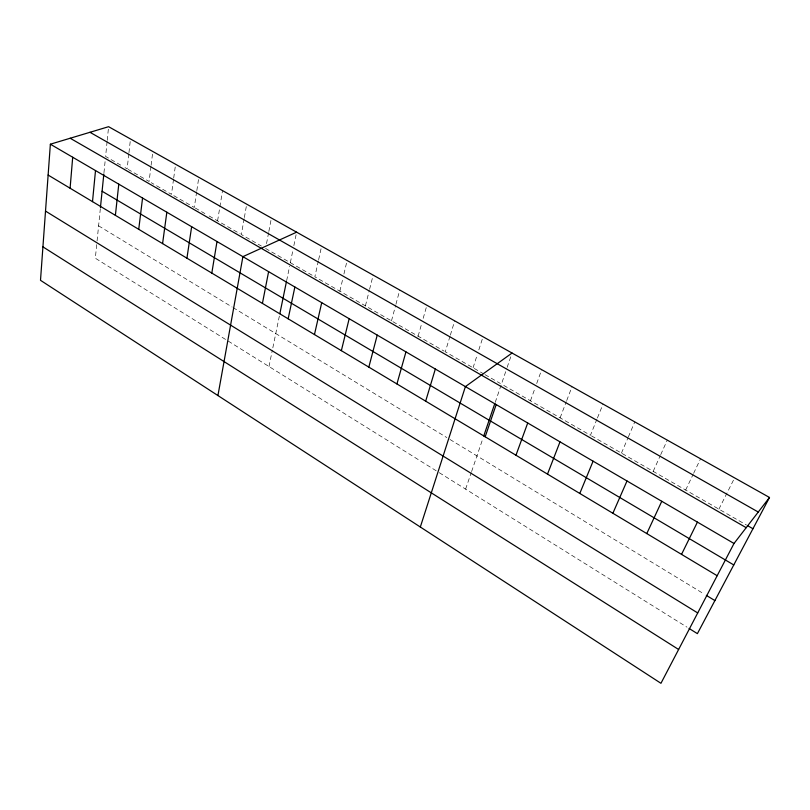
<?xml version="1.0" encoding="UTF-8"?>
<svg xmlns="http://www.w3.org/2000/svg" width="810" height="810" viewBox="0 0 810 810"><rect width="100%" height="100%" fill="white"/><g stroke="black" fill="none" stroke-linecap="round" stroke-linejoin="round"><path stroke-width="0.61" stroke-dasharray="4.05 3.04" d="M96.704 244.64L95.327 258.228L227.205 340.463M97.078 240.914L100.329 208.686M103.953 172.753L105.219 160.218M107.102 141.578L105.604 156.452L120.67 165.119M107.224 140.332L108.601 126.694M128.82 153.91L127.14 168.834L124.983 167.599M128.952 152.665L130.491 138.976M150.954 166.485L149.091 181.46L128.182 169.442M151.106 165.24L152.817 151.5M173.532 179.304L171.477 194.339L151.217 182.685M173.704 178.058L175.588 164.278M196.648 191.788L194.299 207.461L172.56 194.967M196.83 190.583L198.825 177.309M217.586 220.857L222.527 190.613M244.144 218.74L241.35 234.525L261.377 246.037M244.357 217.536L246.716 204.181M266.531 243.597L268.616 232.642M268.849 231.427L271.411 218.032M268.981 366.515L272.342 350.183M272.828 347.814L279.359 316.092M286.649 280.665L289.605 266.287M290.344 262.703L292.856 250.493M293.858 245.612L296.622 232.176M318.37 260.881L314.857 276.797L444.204 351.186M318.644 259.666L321.61 246.199M339.876 291.185L342.772 278.913M343.926 274.003L347.115 260.506M365.411 305.866L369.289 290.496M369.583 289.312L373.157 275.117M391.483 320.861L395.614 305.451M395.938 304.266L399.755 290.041M418.102 336.17L421.828 323.099M423.184 318.35L426.921 305.279M449.985 336.332L445.287 351.803L483.985 374.058M450.35 335.137L454.683 320.851M473.06 367.781L477.292 354.658M478.821 349.89L483.054 336.768M465.608 489.118L471.217 472.665M471.602 471.552L482.973 438.24M495.224 402.347L506.746 368.57M507.151 367.375L511.636 354.233M530.459 400.788L535.035 388.111M536.706 383.494L541.698 369.674M560.115 417.839L566.291 401.679M566.727 400.535L572.022 386.684M596.97 419.104L590.439 435.284L501.451 384.102M597.436 417.95L603.045 404.089M621.452 453.114L627.871 438.089M628.368 436.924L634.787 421.899M653.184 471.369L660.231 455.746M660.737 454.633L667.278 440.124M685.665 490.04L693.097 474.417M693.633 473.293L700.539 458.784M718.905 509.166L734.609 477.89M195.362 208.079L204.889 213.556M209.122 215.986L240.266 233.898M265.599 248.468L313.794 276.18M485.068 374.686L500.357 383.474M591.503 435.891L746.557 525.062M98.597 225.828L232.045 306.97M233.098 307.608L446.806 437.562M449.975 439.486L704.204 594.074M228.238 341.101L436.185 470.772M439.283 472.706L686.981 627.153"/><path stroke-width="1.21" d="M50.362 144.2L40.5 280.311L660.95 683.306L734.012 543.48L769.5 497.472L108.601 126.694L50.362 144.2L734.012 543.48M70.095 188.214L72.697 157.241M92.502 201.639L95.509 170.556M100.45 207.441L103.832 174.008M115.384 215.339L118.786 184.153M138.733 229.321L142.56 198.045M162.577 243.597L166.84 212.22M186.928 258.188L191.646 226.709M211.805 273.081L216.999 241.522M217.93 395.553L242.909 256.648L296.622 232.176M262.42 303.385L268.606 271.664M279.845 313.713L286.406 281.839M288.158 318.806L294.87 287.003M314.462 334.56L321.722 302.677M341.354 350.659L349.171 318.715M368.833 367.112L377.237 335.107M396.93 383.94L405.952 351.874M425.675 401.152L435.334 369.036M420.329 527.016L465.406 386.603L512.052 353.038M483.742 435.983L494.809 403.542M485.17 436.782L496.186 404.585M515.97 455.23L527.715 422.992M547.499 474.113L560.004 441.855M579.798 493.452L593.092 461.173M612.876 513.256L627.001 480.988M646.785 533.567L661.77 501.289M681.534 554.374L697.43 522.116M769.5 497.472L697.39 633.643L689.067 628.449M89.971 132.293L758.251 512.042M747.62 525.68L752.946 528.738M70.176 138.237L746.202 527.674M102.09 191.241L733.769 564.945M48.124 175.061L717.164 575.718M706.34 595.38L714.896 600.585M45.512 211.096L697.714 612.947M42.92 246.858L678.618 649.488"/></g></svg>
